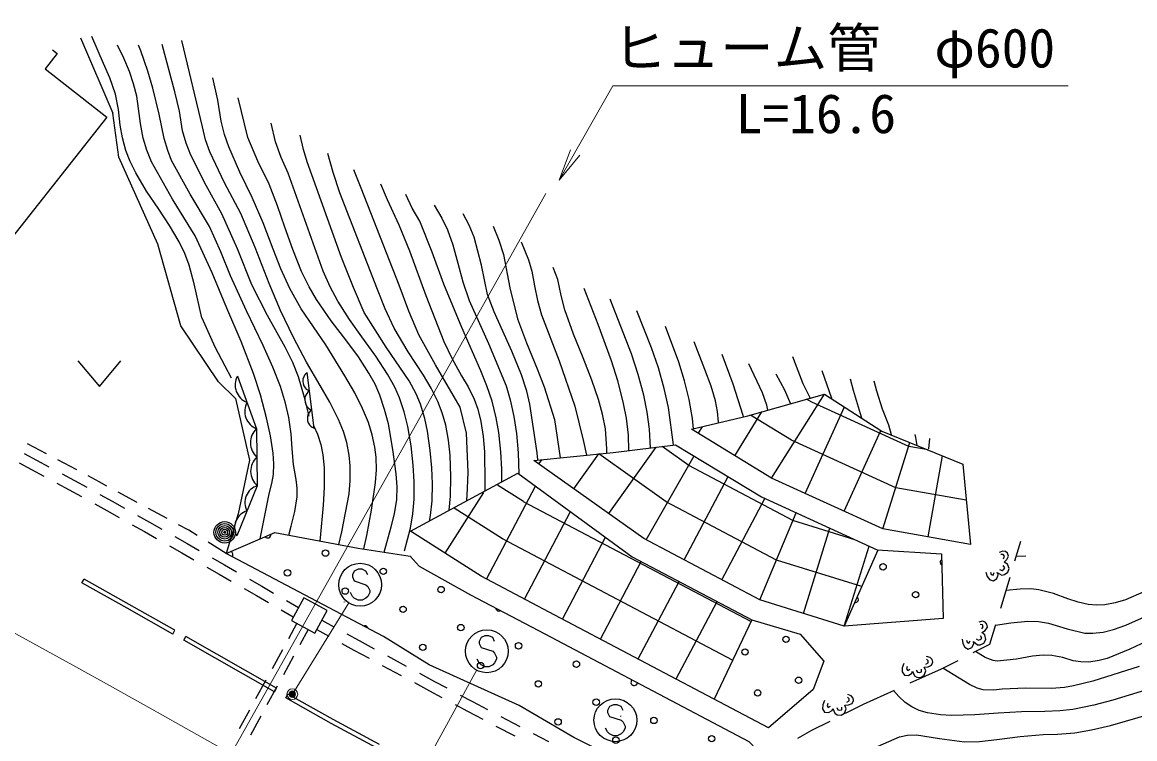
# Model space of a CAD drawing. Units: millimetres, scale not verified. Extents: x 40000 to 680000, y 20000 to 380000.
# Drawn here: x 152205 to 204126, y 274142 to 307595 of the extents above; entities that cross this region are included whole.
import ezdxf
from ezdxf.enums import TextEntityAlignment as Align

# ---------------------------------------------------------------- set-up
doc = ezdxf.new("R2010")
doc.units = ezdxf.units.MM
doc.header["$LTSCALE"] = 1000
doc.header["$PDMODE"] = 32
doc.header["$PDSIZE"] = 500
doc.linetypes.add('CHAIN', pattern=[18.5, 12, -1.5, 3.5, -1.5])
for name, color, linetype, lineweight in [('M-BGD', 7, 'Continuous', 25), ('M-BMK', 2, 'CHAIN', 13), ('M-STR-HTXT', 7, 'Continuous', 13), ('M-STR-STRC', 7, 'Continuous', 25)]:
    doc.layers.add(name, color=color, linetype=linetype, lineweight=lineweight)
doc.styles.add('ＭＳ ゴシック', font='')
doc.styles.get('ＭＳ ゴシック').set_extended_font_data('MS Gothic')

# ---------------------------------------------------------------- blocks, each defined once
blk = doc.blocks.new('open_arrow')
at = {"color": 0, "linetype": 'Continuous', "lineweight": -2}
blk.add_lwpolyline([(7.5, 1.25), (0, 0), (7.5, -1.25)], dxfattribs=at)

msp = doc.modelspace()

# ---------------------------------------------------------------- linework, layer by layer
at = {"layer": 'M-BGD'}
for p, q in [((154920, 306868), (156425, 303346)), ((153839, 306128), (153281, 305421)), ((153614, 306305), (153839, 306128)), ((153281, 305421), (156146, 303160)), ((156705, 301302), (156425, 303346)), ((156146, 303160), (149943, 295304)), ((158539, 297241), (156705, 301302)), ((159603, 293422), (158539, 297241)), ((161358, 290809), (159603, 293422)), ((154805, 291789), (155805, 290589)), ((155805, 290589), (156805, 291789)), ((189982, 290022), (189545, 291326)), ((161358, 290809), (162159, 290032)), ((165304, 290929), (165299, 290826)), ((165299, 290826), (165312, 290725)), ((165342, 291037), (165304, 290929)), ((165385, 291110), (165342, 291037)), ((165429, 291167), (165385, 291110)), ((165507, 291228), (165429, 291167)), ((165823, 288647), (165505, 291241)), ((165312, 290725), (165341, 290625)), ((165341, 290625), (165404, 290530)), ((165404, 290530), (165463, 290469)), ((165481, 290260), (165436, 290182)), ((165463, 290469), (165520, 290425)), ((165528, 290320), (165481, 290260)), ((165520, 290425), (165610, 290384)), ((165610, 290384), (165528, 290320)), ((162159, 290032), (162805, 287144)), ((165395, 290068), (165390, 289958)), ((165390, 289958), (165404, 289851)), ((165436, 290182), (165395, 290068)), ((165404, 289851), (165435, 289746)), ((165435, 289746), (165501, 289646)), ((187171, 286315), (189653, 290235)), ((189051, 289854), (188814, 289998)), ((193575, 287787), (189051, 289854)), ((165501, 289646), (165564, 289581)), ((165555, 289299), (165516, 289192)), ((165597, 289373), (165555, 289299)), ((165564, 289581), (165624, 289534)), ((165641, 289430), (165597, 289373)), ((165624, 289534), (165720, 289491)), ((165720, 289491), (165641, 289430)), ((185464, 287357), (186714, 289405)), ((188111, 288085), (186190, 289257)), ((188738, 285599), (190581, 289634)), ((165516, 289192), (165512, 289089)), ((165512, 289089), (165524, 288987)), ((165524, 288987), (165554, 288888)), ((165554, 288888), (165617, 288793)), ((165617, 288793), (165675, 288732)), ((165675, 288732), (165732, 288688)), ((165732, 288688), (165823, 288647)), ((183757, 288399), (183947, 288711)), ((190557, 284768), (192278, 288535)), ((194518, 287680), (194556, 288164)), ((153335, 287444), (152452, 287913)), ((179579, 284652), (181791, 287759)), ((183312, 286904), (182064, 287793)), ((192975, 285862), (188111, 288085)), ((192376, 283937), (193632, 287973)), ((194481, 287627), (193575, 287787)), ((152300, 287464), (152873, 287154)), ((152873, 287154), (153448, 286844)), ((154748, 286694), (153865, 287163)), ((162805, 287144), (162281, 284641)), ((176320, 286972), (176468, 287178)), ((177950, 285812), (179110, 287441)), ((182260, 285198), (179110, 287441)), ((181326, 283430), (183564, 287345)), ((194489, 283563), (195160, 287350)), ((152064, 287023), (152636, 286714)), ((152636, 286714), (153209, 286404)), ((188171, 284335), (183312, 286904)), ((154064, 286511), (154638, 286201)), ((154638, 286201), (155213, 285885)), ((155792, 286139), (155278, 286412)), ((156160, 285940), (155792, 286139)), ((183094, 282495), (185147, 286379)), ((153825, 286072), (154399, 285762)), ((154399, 285762), (154971, 285447)), ((157567, 285179), (156688, 285655)), ((171942, 282800), (173753, 285646)), ((173877, 281596), (176166, 285939)), ((175601, 285213), (174391, 285983)), ((196263, 285280), (192975, 285862)), ((155585, 285109), (156157, 284794)), ((155826, 285547), (156400, 285231)), ((156400, 285231), (156970, 284910)), ((186213, 279615), (175600, 285210)), ((187401, 282480), (182260, 285198)), ((184862, 281560), (186868, 285354)), ((156157, 284794), (156726, 284474)), ((157581, 284568), (158151, 284247)), ((158974, 284418), (158095, 284894)), ((162281, 284641), (161725, 282786)), ((174616, 283469), (172356, 284907)), ((175646, 280663), (177798, 284746)), ((186630, 280625), (188319, 284691)), ((157336, 284131), (157904, 283812)), ((158151, 284247), (158718, 283925)), ((159974, 283877), (159502, 284132)), ((191067, 283436), (188171, 284335)), ((157904, 283812), (158471, 283490)), ((159326, 283578), (159894, 283256)), ((160367, 283632), (159974, 283877)), ((177415, 279731), (179430, 283553)), ((188661, 279994), (189896, 283971)), ((159080, 283144), (159646, 282821)), ((159894, 283256), (160464, 282931)), ((161725, 282786), (160877, 283315)), ((185353, 277808), (174615, 283468)), ((190571, 279401), (191730, 283133)), ((198534, 282447), (198810, 283365)), ((159646, 282821), (160216, 282496)), ((161072, 282584), (161642, 282259)), ((191382, 281244), (187401, 282480)), ((197964, 282907), (197803, 282839)), ((197990, 282739), (197882, 282744)), ((198097, 282885), (197964, 282907)), ((198045, 282662), (197990, 282739)), ((197998, 282547), (198045, 282662)), ((198024, 282380), (198155, 282507)), ((198193, 282814), (198097, 282885)), ((198155, 282507), (198237, 282670)), ((198237, 282670), (198193, 282814)), ((198601, 282671), (199039, 282688)), ((160825, 282150), (161395, 281825)), ((161642, 282259), (162208, 281937)), ((179185, 278798), (181094, 282421)), ((197818, 282047), (197932, 282001)), ((197932, 282001), (198010, 282056)), ((198063, 282128), (197984, 282223)), ((198010, 282056), (198063, 282128)), ((198187, 282297), (198024, 282380)), ((198261, 282094), (198187, 282297)), ((198203, 281914), (198261, 282094)), ((154990, 281426), (155089, 281600)), ((161395, 281825), (161959, 281503)), ((162816, 281591), (163382, 281269)), ((180954, 277866), (182862, 281486)), ((197171, 281926), (197245, 281723)), ((197245, 281723), (197355, 281568)), ((197355, 281568), (197536, 281510)), ((197387, 281917), (197424, 281815)), ((197424, 281815), (197515, 281786)), ((197515, 281786), (197561, 281901)), ((197536, 281510), (197690, 281620)), ((197690, 281620), (197748, 281801)), ((197748, 281801), (197711, 281902)), ((197711, 281902), (197923, 281785)), ((197872, 280244), (198304, 281680)), ((197923, 281785), (198048, 281804)), ((198048, 281804), (198203, 281914)), ((162567, 281157), (163132, 280836)), ((163382, 281269), (163938, 280944)), ((163132, 280836), (163691, 280509)), ((164543, 280591), (165099, 280266)), ((182723, 276933), (184630, 280551)), ((164296, 280156), (164855, 279829)), ((165099, 280266), (165104, 280263)), ((165026, 279531), (164633, 278813)), ((164855, 279829), (164865, 279824)), ((166186, 279685), (166748, 279373)), ((197018, 279630), (196848, 279590)), ((197015, 279460), (196910, 279483)), ((196991, 279269), (197056, 279374)), ((197056, 279374), (197015, 279460)), ((197145, 279585), (197018, 279630)), ((197138, 279203), (197247, 279350)), ((197228, 279499), (197145, 279585)), ((197247, 279350), (197228, 279499)), ((197366, 278560), (197642, 279478)), ((159228, 279031), (159326, 279205)), ((159748, 278749), (159847, 278923)), ((164077, 276507), (159847, 278923)), ((165552, 279244), (165160, 278525)), ((165947, 279246), (166509, 278934)), ((167361, 279034), (167923, 278723)), ((196918, 278783), (196983, 278845)), ((196983, 278845), (196921, 278952)), ((196988, 279100), (197138, 279203)), ((197134, 278991), (196988, 279100)), ((197173, 278778), (197134, 278991)), ((163978, 276333), (159748, 278749)), ((167121, 278595), (167683, 278284)), ((167923, 278723), (168631, 278341)), ((196070, 278798), (196109, 278585)), ((196109, 278585), (196191, 278414)), ((196191, 278414), (196359, 278326)), ((196281, 278752), (196301, 278645)), ((196301, 278645), (196385, 278601)), ((196359, 278326), (196530, 278408)), ((196385, 278601), (196450, 278706)), ((196530, 278408), (196618, 278576)), ((196589, 278163), (197366, 278560)), ((196618, 278576), (196598, 278682)), ((196598, 278682), (196787, 278530)), ((196728, 278807), (196833, 278742)), ((196787, 278530), (196914, 278528)), ((196833, 278742), (196918, 278783)), ((196914, 278528), (197085, 278610)), ((197085, 278610), (197173, 278778)), ((164345, 278286), (163865, 277409)), ((164872, 277999), (164392, 277122)), ((167683, 278284), (168393, 277901)), ((169247, 278008), (170127, 277533)), ((194576, 277934), (194407, 277981)), ((194492, 277787), (194410, 277858)), ((194487, 277692), (194492, 277787)), ((194666, 277835), (194576, 277934)), ((194698, 277719), (194666, 277835)), ((195100, 277403), (195877, 277799)), ((169009, 277569), (169888, 277094)), ((193278, 277452), (193268, 277262)), ((193268, 277262), (193373, 277105)), ((193345, 277657), (193278, 277452)), ((193509, 277515), (193475, 277413)), ((193475, 277413), (193528, 277334)), ((193528, 277334), (193636, 277395)), ((193649, 276746), (195100, 277403)), ((193720, 277200), (193754, 277303)), ((193754, 277303), (193847, 277080)), ((193928, 277351), (193989, 277243)), ((194083, 277238), (194170, 277262)), ((194170, 277262), (194167, 277386)), ((194296, 277484), (194477, 277503)), ((194372, 277318), (194296, 277484)), ((194305, 277113), (194372, 277318)), ((194379, 277631), (194487, 277692)), ((194477, 277503), (194643, 277579)), ((194643, 277579), (194698, 277719)), ((163577, 276883), (163097, 276005)), ((170504, 276761), (171214, 276378)), ((170743, 277201), (171450, 276819)), ((171450, 276819), (172024, 276512)), ((193373, 277105), (193563, 277095)), ((193563, 277095), (193720, 277200)), ((193847, 277080), (193958, 277017)), ((193958, 277017), (194147, 277007)), ((193989, 277243), (194083, 277238)), ((194147, 277007), (194305, 277113)), ((164104, 276595), (163624, 275718)), ((163978, 276333), (164077, 276507)), ((164502, 276048), (164599, 276223)), ((171214, 276378), (171789, 276071)), ((191469, 275760), (192920, 276416)), ((172406, 275741), (172982, 275433)), ((172642, 276182), (173216, 275875)), ((173216, 275875), (173925, 275503)), ((189574, 275731), (189554, 275542)), ((189652, 275933), (189574, 275731)), ((189808, 275783), (189769, 275682)), ((190592, 275710), (190774, 275720)), ((190660, 275541), (190592, 275710)), ((190622, 275330), (191469, 275760)), ((190683, 275853), (190794, 275909)), ((190804, 276003), (190726, 276078)), ((190895, 276146), (190729, 276202)), ((190774, 275720), (190944, 275788)), ((190794, 275909), (190804, 276003)), ((190980, 276042), (190895, 276146)), ((190944, 275788), (191006, 275925)), ((191006, 275925), (190980, 276042)), ((162809, 275479), (162330, 274602)), ((163336, 275192), (162856, 274314)), ((172982, 275433), (173694, 275060)), ((189554, 275542), (189651, 275380)), ((189651, 275380), (189840, 275360)), ((189769, 275682), (189818, 275601)), ((189818, 275601), (189928, 275656)), ((189840, 275360), (190003, 275457)), ((190003, 275457), (190042, 275558)), ((190042, 275558), (190123, 275330)), ((190123, 275330), (190230, 275262)), ((190218, 275597), (190273, 275486)), ((190230, 275262), (190419, 275242)), ((190273, 275486), (190367, 275476)), ((190367, 275476), (190455, 275496)), ((190419, 275242), (190582, 275339)), ((190455, 275496), (190459, 275619)), ((190582, 275339), (190660, 275541)), ((174313, 274735), (175199, 274271)), ((174545, 275178), (175431, 274714)), ((189061, 274540), (189908, 274969)), ((176051, 274389), (176761, 274017)), ((188406, 274163), (189061, 274540))]:
    msp.add_line(p, q, dxfattribs=at)
for points in [[(160590, 293798), (160224, 295382), (159997, 296252), (159789, 296805), (159527, 297346), (159079, 298108), (158574, 298865), (158011, 299700), (157499, 300556), (157241, 301091), (157043, 301613), (156884, 302192), (156774, 302785), (156691, 303528), (156557, 304244), (156291, 305002), (156004, 305675), (155453, 306932)], [(163314, 283476), (163366, 283787), (163722, 285584), (163860, 286064), (163931, 286478), (163952, 286974), (163920, 287476), (163788, 288282), (163597, 289131), (163317, 290196), (163002, 291191), (162422, 292684), (161758, 294248), (161062, 295898), (160273, 297626), (159223, 299337), (158236, 301075), (158017, 301628), (157856, 302176), (157719, 302865), (157631, 303568), (157546, 304137), (157402, 304721), (157208, 305291), (156939, 305914), (156644, 306519)], [(164648, 283650), (164749, 284061), (164921, 284752), (165029, 285441), (165039, 285834), (164996, 286251), (164872, 286943), (164796, 287677), (164756, 288376), (164654, 289134), (164494, 289815), (164251, 290581), (163898, 291495), (163450, 292501), (162666, 294121), (161930, 295759), (161480, 296871), (160939, 298053), (160041, 299561), (159174, 301142), (158993, 301602), (158831, 302162), (158597, 303308), (158296, 304515), (158069, 305312), (157738, 306255), (157636, 306525)], [(165595, 289199), (165385, 290078), (165101, 291035), (164833, 291702), (164483, 292419), (163650, 293908), (162914, 295342), (162244, 297012), (161526, 298644), (160793, 299966), (160069, 301393), (159856, 301950), (159688, 302531), (159540, 303449), (159331, 304350), (158739, 306553)], [(166985, 283214), (167116, 283795), (167457, 285575), (167506, 286182), (167504, 286889), (167458, 287389), (167348, 287974), (167194, 288494), (166972, 289045), (166563, 289850), (166104, 290638), (165473, 291720), (164863, 292874), (164264, 294134), (163721, 295395), (163074, 297073), (162403, 298667), (161650, 300096), (160955, 301540), (160758, 302102), (160610, 302708), (159659, 306736)], [(166367, 292533), (165220, 294216), (164686, 295170), (164273, 296076), (163908, 297006), (163446, 298225), (162934, 299415), (162364, 300593), (161844, 301785), (161651, 302350), (161494, 302980), (161329, 303959), (161099, 304996)], [(169099, 282854), (169418, 284033), (169578, 284638), (169690, 285307), (169704, 285905), (169662, 286508), (169508, 287645), (169291, 288841), (169119, 289520), (168899, 290178), (168675, 290696), (168388, 291218), (167897, 291969), (167361, 292697), (166628, 293658), (165944, 294647), (165596, 295245), (165245, 295962), (164830, 296983), (164463, 298025), (164123, 299027), (163727, 300027), (163200, 301115), (162731, 302218), (162276, 304062)], [(170052, 282911), (170321, 283977), (170434, 284643), (170494, 285331), (170498, 286130), (170448, 286919), (170350, 287824), (170197, 288720), (170028, 289401), (169806, 290060), (169587, 290557), (169254, 291167), (168709, 292004), (168061, 292903), (167475, 293722), (166937, 294567), (166576, 295244), (166252, 295975), (164611, 300542), (164284, 301274), (164019, 302014), (163820, 302890)], [(171204, 284308), (171255, 284561), (171333, 285257), (171349, 286049), (171315, 286798), (171250, 287606), (171123, 288508), (170995, 289095), (170789, 289759), (170585, 290239), (170257, 290850), (169187, 292430), (168166, 294042), (167658, 295206), (167110, 296603), (165506, 301078), (165327, 301647), (165174, 302328)], [(172132, 284810), (172193, 285472), (172211, 286369), (172179, 287384), (172100, 288088), (171967, 288780), (171803, 289356), (171597, 289893), (171285, 290515), (170926, 291114), (170209, 292207), (169559, 293306), (169145, 294216), (168788, 295122), (167030, 299636), (166712, 300583), (166469, 301465)], [(172646, 289624), (171494, 291598), (170719, 292997), (170252, 294102), (169793, 295321), (168018, 299849), (167684, 300701)], [(168926, 300050), (169235, 299313), (169780, 298129), (170283, 296915), (171042, 294841), (171887, 292696), (172271, 291883), (172703, 291092), (173017, 290571), (173301, 289995), (173467, 289528), (173612, 288947), (173721, 288249), (173777, 287535), (173801, 286105), (173793, 285708)], [(174581, 286134), (174589, 286728), (174548, 287533), (174448, 288435), (174326, 289128), (174132, 289906), (173893, 290615), (173602, 291322), (172713, 293337), (171874, 295369), (171334, 296864), (170754, 298303), (170407, 298914), (170111, 299551)], [(171434, 299051), (171793, 298450), (172054, 297905), (172297, 297208), (172538, 296340), (172775, 295472), (173069, 294604), (173964, 292591), (174783, 290618), (174980, 289967), (175155, 289186), (175277, 288393), (175357, 287490), (175386, 286509)], [(176271, 287159), (176231, 287489), (175901, 289763), (175751, 290370), (175504, 291128), (175059, 292242), (174564, 293340), (174228, 294070), (173916, 294888), (173632, 296259), (173293, 297563), (173064, 298120), (172788, 298654)], [(174179, 298072), (174445, 297421), (174658, 296752), (174965, 295200), (175319, 293745), (175732, 292620), (176232, 291414), (176562, 290574), (177053, 289045), (177306, 287262)], [(175497, 297342), (175830, 296506), (175980, 295970), (176108, 295281), (176247, 294610), (176437, 293939), (177258, 291787), (178000, 289673), (178399, 288019), (178532, 287384)], [(179491, 287479), (179487, 287673), (179418, 288610), (179286, 289298), (179103, 289978), (178795, 290889), (178388, 291921), (177935, 293038), (177534, 294166), (177350, 294838), (177203, 295587), (176987, 296151)], [(178417, 295173), (179075, 293500), (179684, 291805), (179978, 290863), (180255, 289792), (180388, 289103), (180486, 288309), (180497, 287597)], [(181519, 287725), (181485, 288602), (181372, 289395), (181208, 290181), (180945, 291151), (180633, 292108), (179646, 294658)], [(182604, 287860), (182365, 289608), (182170, 290491), (181894, 291456), (181569, 292398), (180890, 294114)], [(160590, 293798), (161187, 292443), (161653, 291550), (161961, 290989)], [(183532, 288611), (183480, 289091), (183327, 289980), (183116, 290859), (182855, 291724), (182226, 293395)], [(168150, 283004), (168289, 283633), (168511, 284821), (168694, 286100), (168732, 286700), (168720, 287296), (168666, 287756), (168539, 288337), (168358, 288909), (168088, 289562), (167720, 290291), (167260, 291080), (166367, 292533)], [(184701, 288893), (184704, 288928), (184659, 289422), (184561, 289916), (184359, 290605), (184069, 291384), (183562, 292677)], [(184856, 292104), (185366, 290716), (185833, 289257), (185845, 289169)], [(188972, 290043), (188957, 290090), (188651, 290711), (188410, 291326), (188165, 291973)], [(187007, 289488), (186952, 289711), (186750, 290285), (186118, 291645)], [(162254, 291076), (163145, 288619), (163172, 285954), (162215, 283610)], [(187380, 291185), (187775, 290435), (188062, 289786)], [(191395, 289107), (191322, 289310), (190996, 290404), (190855, 290926)], [(192769, 288324), (192642, 288776), (192352, 289533), (192088, 290368), (191966, 290836)], [(183444, 288589), (186063, 289221), (189653, 290235), (192322, 288507), (196103, 286966), (196459, 283215)], [(172957, 285256), (172989, 285829), (173011, 286592), (172939, 288408), (172646, 289624)], [(165812, 288738), (165987, 288356), (166138, 287884), (166234, 287395), (166292, 286792), (166292, 285868), (166244, 285041), (166105, 283526), (166087, 283381)], [(196459, 283215), (192376, 283937), (187171, 286315), (183444, 288589)], [(193964, 287837), (193908, 288206), (193873, 288350)], [(176084, 287140), (179778, 287508), (182700, 287872), (186701, 285430), (192132, 282949), (190571, 279401)], [(190571, 279401), (186630, 280625), (181208, 283492), (176084, 287140)], [(170322, 283831), (175339, 286544), (180677, 282642), (186251, 279695), (184491, 275997)], [(161725, 282786), (163994, 283772), (167885, 283046), (170314, 282661), (170736, 282195), (173126, 280861), (176592, 279034), (186117, 274008), (188994, 271017), (192796, 268407)], [(187030, 274657), (177059, 279919), (173630, 281726), (170322, 283831)], [(192403, 267380), (190343, 268031), (186186, 269968), (181521, 272409), (177940, 274194), (175391, 275695), (171200, 277587), (169058, 278911), (161725, 282786)], [(192112, 282958), (195103, 282783), (195191, 279763), (190571, 279401)], [(159228, 279031), (157104, 280231), (154990, 281426)], [(159326, 279205), (157202, 280405), (155089, 281600)], [(204557, 280994), (203689, 280634), (203208, 280490), (202728, 280401), (202346, 280378), (201955, 280407), (201479, 280515), (201004, 280675), (200335, 280921), (199656, 281101), (199277, 281139), (198779, 281129), (198117, 281059)], [(197632, 279446), (198340, 279556), (199143, 279626), (199640, 279612), (200108, 279539), (200975, 279267), (201791, 279071), (202173, 279064), (202651, 279124), (203130, 279246), (203705, 279452), (204861, 279951), (205950, 280359)], [(186251, 279695), (188510, 279026), (189619, 277768), (189121, 276445), (187030, 274657)], [(207579, 279688), (207368, 279581), (206220, 279251), (204957, 278820), (203896, 278323), (202844, 277894), (202463, 277790), (201986, 277722), (201606, 277726), (201246, 277786), (200768, 277932), (200252, 278028), (199855, 278037), (199353, 277991), (198611, 277855), (197710, 277765), (197517, 277796), (197151, 277935), (196686, 278212)], [(204332, 277518), (202172, 276826), (201274, 276605), (200841, 276530), (200247, 276487), (199048, 276504), (197935, 276455), (197532, 276410), (197048, 276430), (196771, 276510), (196414, 276681), (195176, 277441)], [(168871, 273880), (166719, 275035), (164599, 276223)], [(204634, 276404), (203103, 275941), (202223, 275711), (201242, 275510), (200633, 275439), (199935, 275418), (198844, 275403), (197759, 275338), (196658, 275254), (195580, 275222), (195057, 275251), (194452, 275351), (194071, 275468), (193717, 275634), (193413, 275841), (193120, 276111), (192860, 276389)], [(168776, 273704), (166623, 274860), (164502, 276048)], [(188351, 271686), (189306, 272306), (190420, 272967), (191654, 273574), (193139, 274234), (193520, 274312), (193935, 274330), (195020, 274146), (196186, 274000), (196884, 274021), (197682, 274104), (198779, 274249), (199847, 274335), (200526, 274350), (201322, 274424), (202111, 274558), (202992, 274762), (204989, 275344)]]:
    msp.add_lwpolyline(points, dxfattribs=at)
msp.add_lwpolyline([(164778, 279665), (165856, 279079), (166428, 280129), (165350, 280716)], close=True, dxfattribs=at)
for centre, radius in [((161653, 283780), 500), ((161653, 283780), 409), ((161653, 283780), 318), ((161653, 283780), 227), ((161653, 283780), 136), ((161653, 283780), 45.5), ((166358, 282812), 150), ((164583, 281890), 150), ((169055, 281959), 150), ((192379, 282167), 150), ((167280, 281037), 150), ((171751, 281106), 150), ((193899, 280868), 150), ((169977, 280184), 150), ((172673, 279331), 150), ((187848, 278783), 150), ((170898, 278409), 150), ((175370, 278478), 150), ((185937, 278192), 150), ((173595, 277556), 150), ((178067, 277625), 150), ((176292, 276703), 150), ((188438, 276872), 150), ((186528, 276281), 150), ((178989, 275850), 150), ((177214, 274928), 150), ((181685, 274997), 150), ((179911, 274075), 150), ((184382, 274144), 150)]:
    msp.add_circle(centre, radius, dxfattribs=at)
for centre, radius, start, end in [((163004, 290654), 862, 150.618, 249.2678), ((163450, 289425), 862, 150.618, 249.2678), ((163742, 287959), 890, 132.1001, 229.0586), ((163755, 286627), 890, 132.1001, 229.0586), ((163413, 285172), 818, 107.0892, 208.4903), ((162934, 284000), 818, 107.0892, 208.4903), ((163661, 283665), 150, 216.726, 10.2551), ((161886, 282743), 150, 159.7721, 166.4674), ((161886, 282743), 150, 317.8237, 67.2091), ((195198, 282388), 150, 125.4543, 237.8724), ((191079, 280647), 150, 260.3703, 52.1426), ((174448, 280253), 150, 183.595, 300.8146), ((168202, 279262), 150, 8.9017, 115.3895), ((180764, 276772), 150, 134.1475, 350.0206)]:
    msp.add_arc(centre, radius, start, end, dxfattribs=at)
at = {"layer": 'M-BMK'}
msp.add_lwpolyline([(161950, 273444), (160104, 274481), (158258, 275516), (156410, 276548), (154560, 277576), (152706, 278597), (150849, 279612), (148986, 280617), (147118, 281612), (145244, 282596), (143363, 283565), (141474, 284520), (139576, 285458), (137670, 286378), (135754, 287278), (133829, 288157), (131893, 289013), (129946, 289844), (127989, 290648), (126053, 291412)], dxfattribs=at)
at = {"layer": 'M-STR-HTXT'}
for p, q in [((147255, 247290), (176645, 299599)), ((193807, 287901), (193797, 287905)), ((164884, 281117), (164889, 281118)), ((164889, 276352), (167453, 280492)), ((167219, 280525), (167268, 280535)), ((171046, 273010), (173413, 277352)), ((180112, 275191), (180161, 275201))]:
    msp.add_line(p, q, dxfattribs=at)
msp.add_lwpolyline([(177263, 300215), (179772, 304632), (201022, 304632)], dxfattribs=at)
for radius in [150, 120, 90, 60, 30, 20]:
    msp.add_circle((164810, 276225), radius, dxfattribs=at)
msp.add_point((164810, 276225), dxfattribs=at)
at = {"layer": 'M-STR-STRC'}
for p, q in [((167702, 281971), (167611, 281789)), ((167884, 282062), (167702, 281971)), ((168066, 282062), (167884, 282062)), ((168248, 281971), (168066, 282062)), ((168339, 281789), (168248, 281971)), ((167611, 281789), (167611, 281698)), ((167611, 281698), (167702, 281516)), ((167702, 281516), (168248, 281335)), ((167611, 280789), (167521, 280971)), ((168248, 281335), (168339, 281244)), ((168339, 281244), (168430, 281062)), ((168430, 280971), (168339, 280789)), ((168430, 281062), (168430, 280971)), ((167702, 280698), (167611, 280789)), ((167884, 280607), (167702, 280698)), ((168066, 280607), (167884, 280607)), ((168248, 280698), (168066, 280607)), ((168339, 280789), (168248, 280698)), ((173616, 278862), (173525, 278680)), ((173798, 278953), (173616, 278862)), ((173979, 278953), (173798, 278953)), ((174161, 278862), (173979, 278953)), ((174252, 278680), (174161, 278862)), ((173525, 278680), (173525, 278589)), ((173525, 278589), (173616, 278407)), ((173616, 278407), (174161, 278225)), ((173525, 277680), (173434, 277862)), ((174161, 278225), (174252, 278134)), ((174252, 278134), (174343, 277953)), ((174343, 277862), (174252, 277680)), ((174343, 277953), (174343, 277862)), ((173616, 277589), (173525, 277680)), ((173798, 277498), (173616, 277589)), ((173979, 277498), (173798, 277498)), ((174161, 277589), (173979, 277498)), ((174252, 277680), (174161, 277589)), ((179794, 275732), (179612, 275641)), ((179976, 275732), (179794, 275732)), ((180158, 275641), (179976, 275732)), ((179612, 275641), (179521, 275459)), ((179521, 275459), (179521, 275368)), ((179521, 275368), (179612, 275187)), ((179612, 275187), (180158, 275005)), ((180249, 275459), (180158, 275641)), ((180158, 275005), (180249, 274914)), ((180249, 274914), (180340, 274732)), ((180340, 274732), (180340, 274641)), ((179521, 274459), (179431, 274641)), ((179612, 274368), (179521, 274459)), ((179794, 274278), (179612, 274368)), ((179976, 274278), (179794, 274278)), ((180158, 274368), (179976, 274278)), ((180249, 274459), (180158, 274368)), ((180340, 274641), (180249, 274459))]:
    msp.add_line(p, q, dxfattribs=at)
for centre in [(167975, 281335), (173888, 278225), (179885, 275005)]:
    msp.add_circle(centre, 1000, dxfattribs=at)

# ---------------------------------------------------------------- block references
at = {"layer": 'M-STR-HTXT', "xscale": 200, "yscale": 200, "rotation": 60.4}
msp.add_blockref('open_arrow', (177263, 300215), dxfattribs=at)

# ---------------------------------------------------------------- texts
at = {"layer": 'M-STR-HTXT', "style": 'ＭＳ ゴシック'}
for s, p in [('ヒューム管\u3000φ600', (179772, 304932)), ('L=16.6', (185505, 301865))]:
    msp.add_text(s, height=1833, dxfattribs=at).set_placement(p, align=Align.BOTTOM_LEFT)

doc.saveas('drawing.dxf')
